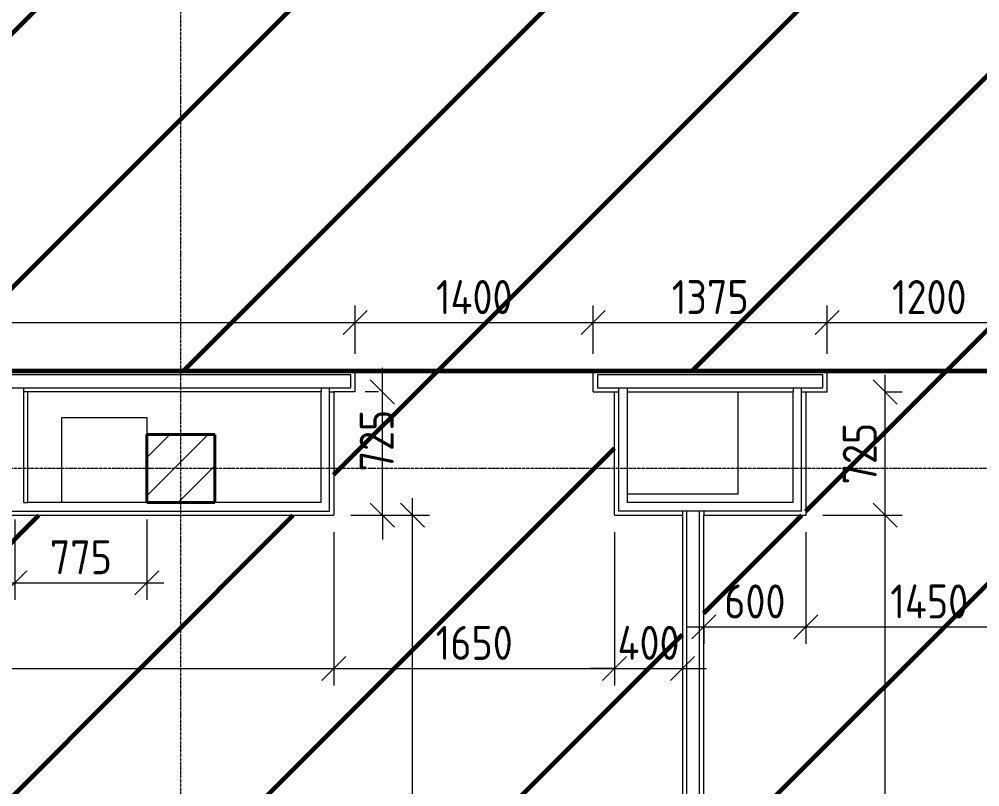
# Model space of a CAD drawing. Header units: millimetres. Extents: x -56773 to 323062, y -262288 to 76460.
# Drawn here: x -4141 to 1507, y -201495 to -196981 of the extents above; entities that cross this region are included whole.
import ezdxf

# ---------------------------------------------------------------- set-up
doc = ezdxf.new("R2010")
doc.units = ezdxf.units.MM
doc.linetypes.add('ADSK_Линия сетки', pattern=[25, 20, -2.5, 0, -2.5])
for name, color, linetype, lineweight in [('1.1)Стяжка керамзит  2 этаж', 5, 'Continuous', 60), ('Несущие колонны', 7, 'Continuous', 18), ('Оси', 7, 'Continuous', 9), ('Перекрытие', 7, 'Continuous', 18), ('Размеры', 7, 'Continuous', 9), ('Стены внутренние', 7, 'Continuous', 18), ('Стены штриховка', 7, 'Continuous', 9)]:
    doc.layers.add(name, color=color, linetype=linetype, lineweight=lineweight)
doc.styles.add('GOST Common_3', font='', dxfattribs={"width": 0.9, "height": 200})
doc.styles.get('GOST Common_3').set_extended_font_data('GOST Common')
doc.dimstyles.new('ADSK_Основной_2_0', dxfattribs={"dimscale": 304.8, "dimtxt": 201.142999, "dimasz": 0.463911, "dimexe": 0.328084, "dimexo": 0.328084, "dimgap": 0.164042, "dimtad": 1, "dimdec": 3, "dimrnd": 0.001, "dimdsep": 46, "dimtxsty": 'GOST Common_3', "dimblk1": 'OBLIQUE', "dimblk2": 'OBLIQUE', "dimsah": 1, "dimcen": 0.09, "dimdle": 0.328084, "dimazin": 2, "dimtfac": 1, "dimtdec": 4, "dimtix": 1, "dimtmove": 0, "dimatfit": 3, "dimfxl": 1, "dimtvp": 1, "dimtolj": 1, "dimtzin": 0, "dimlwd": 20, "dimlwe": 20, "dimarcsym": 2})
doc.dimstyles.new('ADSK_Основной_2_0_2', dxfattribs={"dimscale": 304.8, "dimtxt": 201.142999, "dimasz": 0.463911, "dimexe": 0.328084, "dimexo": 0.328084, "dimgap": 0.164042, "dimtad": 1, "dimdec": 3, "dimrnd": 0.001, "dimdsep": 46, "dimtxsty": 'GOST Common_3', "dimblk1": 'OBLIQUE', "dimblk2": 'OBLIQUE', "dimsah": 1, "dimcen": 0.09, "dimdle": 0.328084, "dimazin": 2, "dimtfac": 1, "dimtdec": 4, "dimtix": 1, "dimtmove": 0, "dimatfit": 3, "dimfxl": 1, "dimtvp": 1, "dimtolj": 1, "dimtzin": 0, "dimlwd": 20, "dimlwe": 20, "dimarcsym": 2})

# ---------------------------------------------------------------- blocks, each defined once
blk = doc.blocks.new('ADSK_КолоннаЖБ_Прямоугольная - 400x400 мм-1807143-Кладочный план 4-го этажа')
at = {"layer": 'Несущие колонны', "lineweight": 40}
for p, q in [((-200, 200), (200, 200)), ((-200, -200), (-200, 200)), ((200, 200), (200, -200)), ((200, -200), (-200, -200))]:
    blk.add_line(p, q, dxfattribs=at)
blk = doc.blocks.new('_Oblique')
at = {"color": 0, "linetype": 'ByBlock', "lineweight": -2}
blk.add_line((-0.5, -0.5), (0.5, 0.5), dxfattribs=at)
blk = doc.blocks.new('*D6170')
at = {"layer": 'Defpoints', "color": 0, "transparency": 16777216}
for p in [(-2165.6, -198765.3), (-7140.6, -199048.5), (-2165.6, -199048.5)]:
    blk.add_point(p, dxfattribs=at)
at = {"layer": 'Размеры', "color": 0, "lineweight": 20, "transparency": 16777216}
for p, q in [((-7140.6, -198948.5), (-7140.6, -198665.3)), ((-2165.6, -198948.5), (-2165.6, -198665.3)), ((-7240.6, -198765.3), (-2065.6, -198765.3))]:
    blk.add_line(p, q, dxfattribs=at)
at = {"layer": 'Размеры', "color": 0, "lineweight": 20, "transparency": 16777216, "xscale": 141.4, "yscale": 141.4, "zscale": 141.4, "rotation": 180}
blk.add_blockref('_Oblique', (-7140.6, -198765.3), dxfattribs=at)
at = {"layer": 'Размеры', "color": 0, "lineweight": 20, "transparency": 16777216, "xscale": 141.4, "yscale": 141.4, "zscale": 141.4}
blk.add_blockref('_Oblique', (-2165.6, -198765.3), dxfattribs=at)
at = {"layer": 'Размеры', "color": 0, "lineweight": 9, "transparency": 16777216, "insert": (-4653.1, -198615.3), "char_height": 200, "width": 625.93, "attachment_point": 5, "style": 'GOST Common_3'}
blk.add_mtext('\\A1;4975', dxfattribs=at)
blk = doc.blocks.new('*D6171')
at = {"layer": 'Defpoints', "color": 0, "transparency": 16777216}
for p in [(-765.6, -198765.3), (-2165.6, -199048.5), (-765.6, -199048.5)]:
    blk.add_point(p, dxfattribs=at)
at = {"layer": 'Размеры', "color": 0, "lineweight": 20, "transparency": 16777216}
for p, q in [((-2165.6, -198948.5), (-2165.6, -198665.3)), ((-765.6, -198948.5), (-765.6, -198665.3)), ((-2265.6, -198765.3), (-665.6, -198765.3))]:
    blk.add_line(p, q, dxfattribs=at)
at = {"layer": 'Размеры', "color": 0, "lineweight": 20, "transparency": 16777216, "xscale": 141.4, "yscale": 141.4, "zscale": 141.4, "rotation": 180}
blk.add_blockref('_Oblique', (-2165.6, -198765.3), dxfattribs=at)
at = {"layer": 'Размеры', "color": 0, "lineweight": 20, "transparency": 16777216, "xscale": 141.4, "yscale": 141.4, "zscale": 141.4}
blk.add_blockref('_Oblique', (-765.6, -198765.3), dxfattribs=at)
at = {"layer": 'Размеры', "color": 0, "lineweight": 9, "transparency": 16777216, "insert": (-1465.6, -198615.3), "char_height": 200, "width": 580.928, "attachment_point": 5, "style": 'GOST Common_3'}
blk.add_mtext('\\A1;1400', dxfattribs=at)
blk = doc.blocks.new('*D6172')
at = {"layer": 'Defpoints', "color": 0, "transparency": 16777216}
for p in [(609.4, -198765.3), (-765.6, -199048.5), (609.4, -199048.5)]:
    blk.add_point(p, dxfattribs=at)
at = {"layer": 'Размеры', "color": 0, "lineweight": 20, "transparency": 16777216}
for p, q in [((-765.6, -198948.5), (-765.6, -198665.3)), ((609.4, -198948.5), (609.4, -198665.3)), ((-865.6, -198765.3), (709.4, -198765.3))]:
    blk.add_line(p, q, dxfattribs=at)
at = {"layer": 'Размеры', "color": 0, "lineweight": 20, "transparency": 16777216, "xscale": 141.4, "yscale": 141.4, "zscale": 141.4, "rotation": 180}
blk.add_blockref('_Oblique', (-765.6, -198765.3), dxfattribs=at)
at = {"layer": 'Размеры', "color": 0, "lineweight": 20, "transparency": 16777216, "xscale": 141.4, "yscale": 141.4, "zscale": 141.4}
blk.add_blockref('_Oblique', (609.4, -198765.3), dxfattribs=at)
at = {"layer": 'Размеры', "color": 0, "lineweight": 9, "transparency": 16777216, "insert": (-78.1, -198615.3), "char_height": 200, "width": 560.473, "attachment_point": 5, "style": 'GOST Common_3'}
blk.add_mtext('\\A1;1375', dxfattribs=at)
blk = doc.blocks.new('*D6173')
at = {"layer": 'Defpoints', "color": 0, "transparency": 16777216}
for p in [(1809.4, -198765.3), (609.4, -199048.5), (1809.4, -199048.5)]:
    blk.add_point(p, dxfattribs=at)
at = {"layer": 'Размеры', "color": 0, "lineweight": 20, "transparency": 16777216}
for p, q in [((609.4, -198948.5), (609.4, -198665.3)), ((1809.4, -198948.5), (1809.4, -198665.3)), ((509.4, -198765.3), (1909.4, -198765.3))]:
    blk.add_line(p, q, dxfattribs=at)
at = {"layer": 'Размеры', "color": 0, "lineweight": 20, "transparency": 16777216, "xscale": 141.4, "yscale": 141.4, "zscale": 141.4, "rotation": 180}
blk.add_blockref('_Oblique', (609.4, -198765.3), dxfattribs=at)
at = {"layer": 'Размеры', "color": 0, "lineweight": 20, "transparency": 16777216, "xscale": 141.4, "yscale": 141.4, "zscale": 141.4}
blk.add_blockref('_Oblique', (1809.4, -198765.3), dxfattribs=at)
at = {"layer": 'Размеры', "color": 0, "lineweight": 9, "transparency": 16777216, "insert": (1209.4, -198615.3), "char_height": 200, "width": 560.473, "attachment_point": 5, "style": 'GOST Common_3'}
blk.add_mtext('\\A1;1200', dxfattribs=at)
blk = doc.blocks.new('*D6196')
at = {"layer": 'Defpoints', "color": 0, "transparency": 16777216}
for p in [(484.4, -199898.5), (-115.6, -200455.2), (484.4, -200555.2)]:
    blk.add_point(p, dxfattribs=at)
at = {"layer": 'Размеры', "color": 0, "lineweight": 20, "transparency": 16777216}
for p, q in [((484.4, -199998.5), (484.4, -200655.2)), ((-215.6, -200555.2), (584.4, -200555.2)), ((-115.6, -200555.2), (-115.6, -200655.2))]:
    blk.add_line(p, q, dxfattribs=at)
at = {"layer": 'Размеры', "color": 0, "lineweight": 20, "transparency": 16777216, "xscale": 141.4, "yscale": 141.4, "zscale": 141.4, "rotation": 180}
blk.add_blockref('_Oblique', (-115.6, -200555.2), dxfattribs=at)
at = {"layer": 'Размеры', "color": 0, "lineweight": 20, "transparency": 16777216, "xscale": 141.4, "yscale": 141.4, "zscale": 141.4}
blk.add_blockref('_Oblique', (484.4, -200555.2), dxfattribs=at)
at = {"layer": 'Размеры', "color": 0, "lineweight": 9, "transparency": 16777216, "insert": (184.4, -200405.2), "char_height": 200, "width": 454.106, "attachment_point": 5, "style": 'GOST Common_3'}
blk.add_mtext('\\A1;600', dxfattribs=at)
blk = doc.blocks.new('*D6197')
at = {"layer": 'Defpoints', "color": 0, "transparency": 16777216}
for p in [(484.4, -199898.5), (1934.4, -199898.5), (1934.4, -200555.2)]:
    blk.add_point(p, dxfattribs=at)
at = {"layer": 'Размеры', "color": 0, "lineweight": 20, "transparency": 16777216}
for p, q in [((484.4, -199998.5), (484.4, -200655.2)), ((1934.4, -199998.5), (1934.4, -200655.2)), ((384.4, -200555.2), (2034.4, -200555.2))]:
    blk.add_line(p, q, dxfattribs=at)
at = {"layer": 'Размеры', "color": 0, "lineweight": 20, "transparency": 16777216, "xscale": 141.4, "yscale": 141.4, "zscale": 141.4, "rotation": 180}
blk.add_blockref('_Oblique', (484.4, -200555.2), dxfattribs=at)
at = {"layer": 'Размеры', "color": 0, "lineweight": 20, "transparency": 16777216, "xscale": 141.4, "yscale": 141.4, "zscale": 141.4}
blk.add_blockref('_Oblique', (1934.4, -200555.2), dxfattribs=at)
at = {"layer": 'Размеры', "color": 0, "lineweight": 9, "transparency": 16777216, "insert": (1209.4, -200405.2), "char_height": 200, "width": 580.928, "attachment_point": 5, "style": 'GOST Common_3'}
blk.add_mtext('\\A1;1450', dxfattribs=at)
blk = doc.blocks.new('*D6199')
at = {"layer": 'Defpoints', "color": 0, "transparency": 16777216}
for p in [(484.4, -199898.5), (950.6, -199898.5), (850.6, -205573.5)]:
    blk.add_point(p, dxfattribs=at)
at = {"layer": 'Размеры', "color": 0, "lineweight": 20, "transparency": 16777216}
for p, q in [((950.6, -205673.5), (950.6, -199798.5)), ((584.4, -199898.5), (1050.6, -199898.5)), ((950.6, -205573.5), (1050.6, -205573.5))]:
    blk.add_line(p, q, dxfattribs=at)
at = {"layer": 'Размеры', "color": 0, "lineweight": 20, "transparency": 16777216, "xscale": 141.4, "yscale": 141.4, "zscale": 141.4}
for p, rotation in [((950.6, -199898.5), 90), ((950.6, -205573.5), 270)]:
    blk.add_blockref('_Oblique', p, dxfattribs=dict(at, rotation=rotation))
at = {"layer": 'Размеры', "color": 0, "lineweight": 9, "transparency": 16777216, "insert": (800.6, -202736), "char_height": 200, "width": 605.475, "attachment_point": 5, "rotation": 90, "style": 'GOST Common_3'}
blk.add_mtext('\\A1;5675', dxfattribs=at)
blk = doc.blocks.new('*D6200')
at = {"layer": 'Defpoints', "color": 0, "transparency": 16777216}
for p in [(850.6, -199173.5), (950.6, -199173.5), (484.4, -199898.5)]:
    blk.add_point(p, dxfattribs=at)
at = {"layer": 'Размеры', "color": 0, "lineweight": 20, "transparency": 16777216}
for p, q in [((950.6, -199998.5), (950.6, -199073.5)), ((950.6, -199173.5), (1050.6, -199173.5)), ((584.4, -199898.5), (1050.6, -199898.5))]:
    blk.add_line(p, q, dxfattribs=at)
at = {"layer": 'Размеры', "color": 0, "lineweight": 20, "transparency": 16777216, "xscale": 141.4, "yscale": 141.4, "zscale": 141.4}
for p, rotation in [((950.6, -199173.5), 90), ((950.6, -199898.5), 270)]:
    blk.add_blockref('_Oblique', p, dxfattribs=dict(at, rotation=rotation))
at = {"layer": 'Размеры', "color": 0, "lineweight": 9, "transparency": 16777216, "insert": (800.6, -199536), "char_height": 200, "width": 454.106, "attachment_point": 5, "rotation": 90, "style": 'GOST Common_3'}
blk.add_mtext('\\A1;725', dxfattribs=at)
blk = doc.blocks.new('*D6201')
at = {"layer": 'Defpoints', "color": 0, "transparency": 16777216}
for p in [(-2290.6, -199898.5), (-9390.6, -200698.7), (-2290.6, -200798.7)]:
    blk.add_point(p, dxfattribs=at)
at = {"layer": 'Размеры', "color": 0, "lineweight": 20, "transparency": 16777216}
for p, q in [((-2290.6, -199998.5), (-2290.6, -200898.7)), ((-9490.6, -200798.7), (-2190.6, -200798.7)), ((-9390.6, -200798.7), (-9390.6, -200898.7))]:
    blk.add_line(p, q, dxfattribs=at)
at = {"layer": 'Размеры', "color": 0, "lineweight": 20, "transparency": 16777216, "xscale": 141.4, "yscale": 141.4, "zscale": 141.4, "rotation": 180}
blk.add_blockref('_Oblique', (-9390.6, -200798.7), dxfattribs=at)
at = {"layer": 'Размеры', "color": 0, "lineweight": 20, "transparency": 16777216, "xscale": 141.4, "yscale": 141.4, "zscale": 141.4}
blk.add_blockref('_Oblique', (-2290.6, -200798.7), dxfattribs=at)
at = {"layer": 'Размеры', "color": 0, "lineweight": 9, "transparency": 16777216, "insert": (-5840.6, -200648.7), "char_height": 200, "width": 560.473, "attachment_point": 5, "style": 'GOST Common_3'}
blk.add_mtext('\\A1;7100', dxfattribs=at)
blk = doc.blocks.new('*D6202')
at = {"layer": 'Defpoints', "color": 0, "transparency": 16777216}
for p in [(-2290.6, -199898.5), (-640.6, -199898.5), (-640.6, -200798.7)]:
    blk.add_point(p, dxfattribs=at)
at = {"layer": 'Размеры', "color": 0, "lineweight": 20, "transparency": 16777216}
for p, q in [((-2290.6, -199998.5), (-2290.6, -200898.7)), ((-640.6, -199998.5), (-640.6, -200898.7)), ((-2390.6, -200798.7), (-540.6, -200798.7))]:
    blk.add_line(p, q, dxfattribs=at)
at = {"layer": 'Размеры', "color": 0, "lineweight": 20, "transparency": 16777216, "xscale": 141.4, "yscale": 141.4, "zscale": 141.4, "rotation": 180}
blk.add_blockref('_Oblique', (-2290.6, -200798.7), dxfattribs=at)
at = {"layer": 'Размеры', "color": 0, "lineweight": 20, "transparency": 16777216, "xscale": 141.4, "yscale": 141.4, "zscale": 141.4}
blk.add_blockref('_Oblique', (-640.6, -200798.7), dxfattribs=at)
at = {"layer": 'Размеры', "color": 0, "lineweight": 9, "transparency": 16777216, "insert": (-1465.6, -200648.7), "char_height": 200, "width": 560.473, "attachment_point": 5, "style": 'GOST Common_3'}
blk.add_mtext('\\A1;1650', dxfattribs=at)
blk = doc.blocks.new('*D6203')
at = {"layer": 'Defpoints', "color": 0, "transparency": 16777216}
for p in [(-640.6, -199898.5), (-240.6, -200698.7), (-240.6, -200798.7)]:
    blk.add_point(p, dxfattribs=at)
at = {"layer": 'Размеры', "color": 0, "lineweight": 20, "transparency": 16777216}
for p, q in [((-640.6, -199998.5), (-640.6, -200898.7)), ((-640.6, -200798.7), (-782, -200798.7)), ((-640.6, -200798.7), (-240.6, -200798.7)), ((-240.6, -200798.7), (-240.6, -200898.7)), ((-240.6, -200798.7), (-99.2, -200798.7))]:
    blk.add_line(p, q, dxfattribs=at)
at = {"layer": 'Размеры', "color": 0, "lineweight": 20, "transparency": 16777216, "xscale": 141.4, "yscale": 141.4, "zscale": 141.4}
blk.add_blockref('_Oblique', (-640.6, -200798.7), dxfattribs=at)
at = {"layer": 'Размеры', "color": 0, "lineweight": 20, "transparency": 16777216, "xscale": 141.4, "yscale": 141.4, "zscale": 141.4, "rotation": 180}
blk.add_blockref('_Oblique', (-240.6, -200798.7), dxfattribs=at)
at = {"layer": 'Размеры', "color": 0, "lineweight": 9, "transparency": 16777216, "insert": (-440.6, -200648.7), "char_height": 200, "width": 474.561, "attachment_point": 5, "style": 'GOST Common_3'}
blk.add_mtext('\\A1;400', dxfattribs=at)
blk = doc.blocks.new('*D6206')
at = {"layer": 'Defpoints', "color": 0, "transparency": 16777216}
for p in [(-5840.6, -199823.5), (-4165.6, -199823.5), (-4165.6, -200295)]:
    blk.add_point(p, dxfattribs=at)
at = {"layer": 'Размеры', "color": 0, "lineweight": 20, "transparency": 16777216}
for p, q in [((-5840.6, -199923.5), (-5840.6, -200395)), ((-4165.6, -199923.5), (-4165.6, -200395)), ((-5940.6, -200295), (-4065.6, -200295))]:
    blk.add_line(p, q, dxfattribs=at)
at = {"layer": 'Размеры', "color": 0, "lineweight": 20, "transparency": 16777216, "xscale": 141.4, "yscale": 141.4, "zscale": 141.4, "rotation": 180}
blk.add_blockref('_Oblique', (-5840.6, -200295), dxfattribs=at)
at = {"layer": 'Размеры', "color": 0, "lineweight": 20, "transparency": 16777216, "xscale": 141.4, "yscale": 141.4, "zscale": 141.4}
blk.add_blockref('_Oblique', (-4165.6, -200295), dxfattribs=at)
at = {"layer": 'Размеры', "color": 0, "lineweight": 9, "transparency": 16777216, "insert": (-5003.1, -200145), "char_height": 200, "width": 560.473, "attachment_point": 5, "style": 'GOST Common_3'}
blk.add_mtext('\\A1;1675', dxfattribs=at)
blk = doc.blocks.new('*D6207')
at = {"layer": 'Defpoints', "color": 0, "transparency": 16777216}
for p in [(-4165.6, -199823.5), (-3390.6, -199823.5), (-3390.6, -200295)]:
    blk.add_point(p, dxfattribs=at)
at = {"layer": 'Размеры', "color": 0, "lineweight": 20, "transparency": 16777216}
for p, q in [((-4165.6, -199923.5), (-4165.6, -200395)), ((-3390.6, -199923.5), (-3390.6, -200395)), ((-4265.6, -200295), (-3290.6, -200295))]:
    blk.add_line(p, q, dxfattribs=at)
at = {"layer": 'Размеры', "color": 0, "lineweight": 20, "transparency": 16777216, "xscale": 141.4, "yscale": 141.4, "zscale": 141.4, "rotation": 180}
blk.add_blockref('_Oblique', (-4165.6, -200295), dxfattribs=at)
at = {"layer": 'Размеры', "color": 0, "lineweight": 20, "transparency": 16777216, "xscale": 141.4, "yscale": 141.4, "zscale": 141.4}
blk.add_blockref('_Oblique', (-3390.6, -200295), dxfattribs=at)
at = {"layer": 'Размеры', "color": 0, "lineweight": 9, "transparency": 16777216, "insert": (-3778.1, -200145), "char_height": 200, "width": 454.106, "attachment_point": 5, "style": 'GOST Common_3'}
blk.add_mtext('\\A1;775', dxfattribs=at)
blk = doc.blocks.new('*D6330')
at = {"layer": 'Defpoints', "color": 0, "transparency": 16777216}
for p in [(-2290.6, -199898.5), (-1827.8, -199898.5), (-2990.6, -205423.5)]:
    blk.add_point(p, dxfattribs=at)
at = {"layer": 'Размеры', "color": 0, "lineweight": 20, "transparency": 16777216}
for p, q in [((-1827.8, -205523.5), (-1827.8, -199798.5)), ((-2190.6, -199898.5), (-1727.8, -199898.5)), ((-2890.6, -205423.5), (-1727.8, -205423.5))]:
    blk.add_line(p, q, dxfattribs=at)
at = {"layer": 'Размеры', "color": 0, "lineweight": 20, "transparency": 16777216, "xscale": 141.4, "yscale": 141.4, "zscale": 141.4}
for p, rotation in [((-1827.8, -199898.5), 90), ((-1827.8, -205423.5), 270)]:
    blk.add_blockref('_Oblique', p, dxfattribs=dict(at, rotation=rotation))
at = {"layer": 'Размеры', "color": 0, "lineweight": 9, "transparency": 16777216, "insert": (-1977.8, -202661), "char_height": 200, "width": 605.475, "attachment_point": 5, "rotation": 90, "style": 'GOST Common_3'}
blk.add_mtext('\\A1;5525', dxfattribs=at)
blk = doc.blocks.new('*D6331')
at = {"layer": 'Defpoints', "color": 0, "transparency": 16777216}
for p in [(-2005.8, -199173.5), (-1927.8, -199173.5), (-2290.6, -199898.5)]:
    blk.add_point(p, dxfattribs=at)
at = {"layer": 'Размеры', "color": 0, "lineweight": 20, "transparency": 16777216}
for p, q in [((-2005.8, -199173.5), (-2005.8, -199032.1)), ((-2027.8, -199173.5), (-2105.8, -199173.5)), ((-2005.8, -199898.5), (-2005.8, -199173.5)), ((-2190.6, -199898.5), (-1905.8, -199898.5)), ((-2005.8, -199898.5), (-2005.8, -200039.9))]:
    blk.add_line(p, q, dxfattribs=at)
at = {"layer": 'Размеры', "color": 0, "lineweight": 20, "transparency": 16777216, "xscale": 141.4, "yscale": 141.4, "zscale": 141.4}
for p, rotation in [((-2005.8, -199173.5), 270), ((-2005.8, -199898.5), 90)]:
    blk.add_blockref('_Oblique', p, dxfattribs=dict(at, rotation=rotation))
at = {"layer": 'Размеры', "color": 0, "lineweight": 9, "transparency": 16777216, "insert": (-2139.2, -199640.3), "char_height": 200, "width": 454.106, "attachment_point": 1, "rotation": 90, "line_spacing_factor": 1.022761, "style": 'GOST Common_3'}
blk.add_mtext('\\A1;725', dxfattribs=at)

msp = doc.modelspace()

# ---------------------------------------------------------------- hatches: boundary and pattern name
at = {"layer": '1.1)Стяжка керамзит  2 этаж', "transparency": 33554687}
h = msp.add_hatch(dxfattribs=at)
h.set_pattern_fill('ANSI31', color=5, scale=333)
h.paths.add_polyline_path([(61559.3615, -195798.4914), (-9515.6385, -195798.4914), (-9515.6385, -199048.4914), (61559.3615, -199048.4914)])
h.paths.add_polyline_path([(26559.3615, -198473.4914), (26634.3615, -198473.4914), (26634.3615, -199023.4914), (26559.3615, -199023.4914)], flags=16)
h.paths.add_polyline_path([(26559.3615, -196373.4914), (26559.3615, -195823.4914), (26634.3615, -195823.4914), (26634.3615, -196373.4914)], flags=16)
h.paths.add_polyline_path([(41109.3615, -196023.4914), (41109.3615, -195898.4914), (42009.3615, -195898.4914), (42009.3615, -196023.4914)], flags=16)
h.paths.add_polyline_path([(45809.3615, -196023.4914), (45809.3615, -195898.4914), (46809.3615, -195898.4914), (46809.3615, -196023.4914)], flags=16)
h.paths.add_polyline_path([(48659.3615, -195923.4914), (48659.3615, -195898.4914), (49409.3615, -195898.4914), (49409.3615, -195923.4914)], flags=16)
h.paths.add_polyline_path([(41734.3615, -193523.4914), (39734.3615, -193523.4914), (39734.3615, -195023.4914), (40009.3615, -195023.4914), (40034.3615, -195023.4914), (40034.3615, -195798.4914), (41734.3615, -195798.4914)], flags=0)
h = msp.add_hatch(dxfattribs=at)
h.set_pattern_fill('ANSI31', color=5, scale=333)
h.paths.add_polyline_path([(-240.6385, -199898.4914), (-640.6385, -199898.4914), (-640.6385, -199173.4914), (-765.6385, -199173.4914), (-765.6385, -199048.4914), (-2165.6385, -199048.4914), (-2165.6385, -199173.4914), (-2290.6385, -199173.4914), (-2290.6385, -199898.4914), (-9390.6385, -199898.4914), (-9390.6385, -200623.4914), (-9515.6385, -200623.4914), (-9515.6385, -202023.4914), (-9390.6385, -202023.4914), (-9390.6385, -205423.4914), (-8990.6385, -205423.4914), (-8990.6385, -205573.4914), (-8390.6385, -205573.4914), (-6740.6385, -205573.4914), (-5590.6385, -205573.4914), (-3940.6385, -205573.4914), (-3390.6385, -205573.4914), (-3390.6385, -205423.4914), (-2990.6385, -205423.4914), (-2990.6385, -205573.4914), (-2390.6385, -205573.4914), (-740.6385, -205573.4914), (-240.6385, -205573.4914)])
h = msp.add_hatch(dxfattribs=at)
h.set_pattern_fill('ANSI31', color=5, scale=333)
h.paths.add_polyline_path([(2884.3615, -199898.4914), (1934.3615, -199898.4914), (1934.3615, -199173.4914), (1809.3615, -199173.4914), (1809.3615, -199048.4914), (609.3615, -199048.4914), (609.3615, -199173.4914), (484.3615, -199173.4914), (484.3615, -199898.4914), (-115.6385, -199898.4914), (-115.6385, -205573.4914), (409.3615, -205573.4914), (2059.3615, -205573.4914), (2609.3615, -205573.4914), (2609.3615, -205423.4914), (2884.3615, -205423.4914)])
at = {"layer": 'Несущие колонны', "lineweight": 9}
h = msp.add_hatch(dxfattribs=at)
h.set_pattern_fill('FP_1', color=256, style=0, pattern_type=2)
h.set_pattern_definition([(45, (9.36, -198628.46), (-224.506, 224.506), []), (45, (233.87, -198628.46), (-224.506, 224.506), [396.875, -79.375, 3.353, -76.022])])
h.paths.add_polyline_path([(-3305.1281, -199823.4914), (-2990.6385, -199823.4914), (-2990.6385, -199423.4914), (-3390.6385, -199423.4914), (-3390.6385, -199823.4914)])

# ---------------------------------------------------------------- linework, layer by layer
at = {"layer": '1.1)Стяжка керамзит  2 этаж'}
msp.add_lwpolyline([(61559.3615, -195798.4914), (-9515.6385, -195798.4914), (-9515.6385, -199048.4914), (61559.3615, -199048.4914)], close=True, dxfattribs=at)
at = {"layer": 'Несущие колонны', "lineweight": 9}
for p, q in [((-2990.6385, -199423.4914), (-3390.6385, -199423.4914)), ((-3390.6385, -199423.4914), (-3390.6385, -199823.4914)), ((-2990.6385, -199823.4914), (-2990.6385, -199423.4914)), ((-3390.6385, -199823.4914), (-2990.6385, -199823.4914))]:
    msp.add_line(p, q, dxfattribs=at)
at = {"layer": 'Оси', "linetype": 'ADSK_Линия сетки', "lineweight": 5}
for p, q in [((-3190.6385, -209602.3427), (-3190.6385, -174127.5463)), ((62563.3938, -199623.4914), (-25230.7352, -199623.4914))]:
    msp.add_line(p, q, dxfattribs=at)
at = {"layer": 'Перекрытие'}
for p, q in [((84.3615, -199173.4914), (84.3615, -199773.4914)), ((-3890.6385, -199823.4914), (-3890.6385, -199323.4914)), ((-3890.6385, -199323.4914), (-3390.6385, -199323.4914)), ((-3390.6385, -199323.4914), (-3390.6385, -199423.4914)), ((84.3615, -199773.4914), (-565.6385, -199773.4914))]:
    msp.add_line(p, q, dxfattribs=at)
at = {"layer": 'Стены внутренние', "lineweight": 5}
for p, q in [((-2165.6385, -199048.4914), (-7140.6385, -199048.4914)), ((-2165.6385, -199173.4914), (-2165.6385, -199048.4914)), ((609.3615, -199048.4914), (-765.6385, -199048.4914)), ((-765.6385, -199173.4914), (-765.6385, -199048.4914)), ((609.3615, -199173.4914), (609.3615, -199048.4914)), ((-2365.6385, -199173.4914), (-4090.6385, -199173.4914)), ((-4090.6385, -199823.4914), (-4090.6385, -199173.4914)), ((-2365.6385, -199823.4914), (-2365.6385, -199173.4914)), ((-2290.6385, -199173.4914), (-2290.6385, -199898.4914)), ((-2165.6385, -199173.4914), (-2290.6385, -199173.4914)), ((-765.6385, -199173.4914), (-640.6385, -199173.4914)), ((-640.6385, -199898.4914), (-640.6385, -199173.4914)), ((-565.6385, -199173.4914), (-565.6385, -199823.4914)), ((-565.6385, -199173.4914), (409.3615, -199173.4914)), ((409.3615, -199823.4914), (409.3615, -199173.4914)), ((484.3615, -199173.4914), (609.3615, -199173.4914)), ((484.3615, -199173.4914), (484.3615, -199898.4914)), ((-2365.6385, -199823.4914), (-4090.6385, -199823.4914)), ((409.3615, -199823.4914), (-565.6385, -199823.4914)), ((-9390.6385, -199898.4914), (-2290.6385, -199898.4914)), ((-640.6385, -199898.4914), (-240.6385, -199898.4914)), ((-240.6385, -199898.4914), (-240.6385, -205573.4914)), ((-115.6385, -199898.4914), (484.3615, -199898.4914)), ((-115.6385, -205573.4914), (-115.6385, -199898.4914))]:
    msp.add_line(p, q, dxfattribs=at)
at = {"layer": 'Стены штриховка', "lineweight": 9}
for p, q in [((-2190.6385, -199073.4914), (-7115.6385, -199073.4914)), ((-2190.6385, -199148.4914), (-2190.6385, -199073.4914)), ((584.3615, -199073.4914), (-740.6385, -199073.4914)), ((-740.6385, -199073.4914), (-740.6385, -199148.4914)), ((584.3615, -199148.4914), (584.3615, -199073.4914)), ((-7115.6385, -199148.4914), (-2190.6385, -199148.4914)), ((-4115.6385, -199148.4914), (-4115.6385, -199823.4914)), ((-4090.6385, -199173.4914), (-4115.6385, -199173.4914)), ((-2365.6385, -199148.4914), (-2365.6385, -199173.4914)), ((-2315.6385, -199873.4914), (-2315.6385, -199148.4914)), ((-2315.6385, -199173.4914), (-2290.6385, -199173.4914)), ((-740.6385, -199148.4914), (584.3615, -199148.4914)), ((-640.6385, -199173.4914), (-615.6385, -199173.4914)), ((-615.6385, -199873.4914), (-615.6385, -199148.4914)), ((-565.6385, -199148.4914), (-565.6385, -199173.4914)), ((409.3615, -199148.4914), (409.3615, -199173.4914)), ((459.3615, -199873.4914), (459.3615, -199148.4914)), ((459.3615, -199173.4914), (484.3615, -199173.4914)), ((-4115.6385, -199823.4914), (-4090.6385, -199823.4914)), ((-9415.6385, -199873.4914), (-2315.6385, -199873.4914)), ((459.3615, -199873.4914), (-615.6385, -199873.4914)), ((-240.6385, -199873.4914), (-240.6385, -199898.4914)), ((-215.6385, -205573.4914), (-215.6385, -199873.4914)), ((-140.6385, -205573.4914), (-140.6385, -199873.4914)), ((-115.6385, -199873.4914), (-115.6385, -199898.4914))]:
    msp.add_line(p, q, dxfattribs=at)

# ---------------------------------------------------------------- block references
at = {"layer": 'Несущие колонны', "lineweight": 9, "rotation": 89.9999999999999}
msp.add_blockref('ADSK_КолоннаЖБ_Прямоугольная - 400x400 мм-1807143-Кладочный план 4-го этажа', (-3190.6385, -199623.4914), dxfattribs=at)

# ---------------------------------------------------------------- dimensions: what is measured, and where the dimension line sits
at = {"layer": 'Размеры', "lineweight": 9}
for base, p1, p2, override, picture, middle in [((-2165.6385, -198765.34), (-7140.6385, -199048.4914), (-2165.6385, -199048.4914), {"dimpost": '<>', "dimfxl": 4975}, '*D6170', (-4653.1385, -198615.34)), ((-765.6385, -198765.34), (-2165.6385, -199048.4914), (-765.6385, -199048.4914), {"dimpost": '<>', "dimfxl": 1400}, '*D6171', (-1465.6385, -198615.34)), ((609.3615, -198765.34), (-765.6385, -199048.4914), (609.3615, -199048.4914), {"dimpost": '<>', "dimfxl": 1375}, '*D6172', (-78.1385, -198615.34)), ((1809.3615, -198765.34), (609.3615, -199048.4914), (1809.3615, -199048.4914), {"dimpost": '<>', "dimfxl": 1200}, '*D6173', (1209.3615, -198615.34)), ((-4165.6385, -200294.9534), (-5840.6385, -199823.4914), (-4165.6385, -199823.4914), {"dimpost": '<>', "dimfxl": 1675}, '*D6206', (-5003.1385, -200144.9534)), ((-3390.6385, -200294.9534), (-4165.6385, -199823.4914), (-3390.6385, -199823.4914), {"dimpost": '<>', "dimfxl": 775}, '*D6207', (-3778.1385, -200144.9534)), ((-2290.6385, -200798.7307), (-9390.6385, -200698.7458), (-2290.6385, -199898.4914), {"dimpost": '<>', "dimfxl": 7144.956764}, '*D6201', (-5840.6385, -200648.7307)), ((-640.6385, -200798.7307), (-2290.6385, -199898.4914), (-640.6385, -199898.4914), {"dimpost": '<>', "dimfxl": 1650}, '*D6202', (-1465.6385, -200648.7307)), ((-240.6385, -200798.7307), (-640.6385, -199898.4914), (-240.6385, -200698.7458), {"dimpost": '<>', "dimfxl": 894.654767}, '*D6203', (-440.6385, -200648.7307)), ((484.3615, -200555.1504), (-115.6385, -200455.1655), (484.3615, -199898.4914), {"dimpost": '<>', "dimfxl": 818.465639}, '*D6196', (184.3615, -200405.1504)), ((1934.3615, -200555.1504), (484.3615, -199898.4914), (1934.3615, -199898.4914), {"dimpost": '<>', "dimfxl": 1450}, '*D6197', (1209.3615, -200405.1504))]:
    dim = msp.add_linear_dim(base=base, p1=p1, p2=p2, dimstyle='ADSK_Основной_2_0_2', override=override, dxfattribs=at)
    dim.commit()
    dim.dimension.update_dxf_attribs({"geometry": picture, "text_midpoint": middle})
dim = msp.add_linear_dim(base=(-2005.8301, -199173.4914), p1=(-2290.6385, -199898.4914), p2=(-1927.7827, -199173.4914), angle=90, dimstyle='ADSK_Основной_2_0', override={"dimpost": '<>', "dimfxl": 810.733833}, dxfattribs=at)
dim.commit()
dim.dimension.update_dxf_attribs({"geometry": '*D6331', "text_midpoint": (-2005.8301, -199413.2322), "dimtype": 160, "text_rotation": 90})
for base, p1, p2, override, picture, middle in [((950.6143, -199173.4914), (484.3615, -199898.4914), (850.6294, -199173.4914), {"dimpost": '<>', "dimfxl": 812.266681}, '*D6200', (800.6143, -199535.9914)), ((-1827.7978, -199898.4914), (-2990.6385, -205423.4914), (-2290.6385, -199898.4914), {"dimpost": '<>', "dimfxl": 5569.167352}, '*D6330', (-1977.7978, -202660.9914)), ((950.6143, -199898.4914), (850.6294, -205573.4914), (484.3615, -199898.4914), {"dimpost": '<>', "dimfxl": 5686.807291}, '*D6199', (800.6143, -202735.9914))]:
    dim = msp.add_linear_dim(base=base, p1=p1, p2=p2, angle=90, dimstyle='ADSK_Основной_2_0_2', override=override, dxfattribs=at)
    dim.commit()
    dim.dimension.update_dxf_attribs({"geometry": picture, "text_midpoint": middle})

doc.saveas('drawing.dxf')
